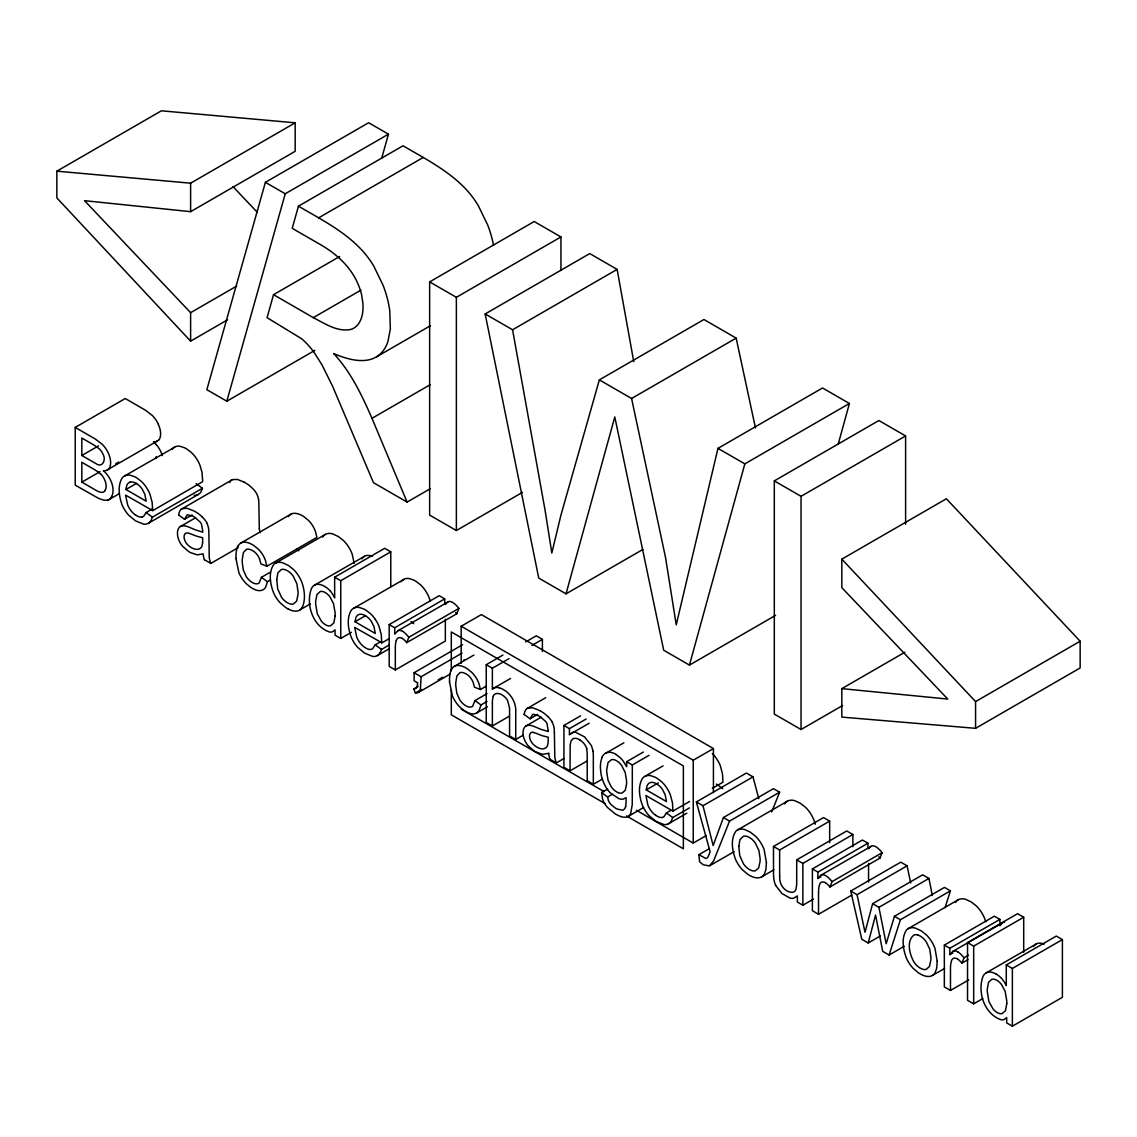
<?xml version="1.0" encoding="UTF-8"?>
<svg xmlns="http://www.w3.org/2000/svg" width="1137" height="1137" viewBox="0 0 1137 1137"><rect width="100%" height="100%" fill="white"/><g stroke="black" fill="none" stroke-linecap="round" stroke-linejoin="round"><path stroke-width="1.5" d="M607.698 789.021L601.644 792.532L602.539 798.97A12.464 7.192 60 0 0 604.557 803.461L605.495 804.897A18.775 10.844 60 0 0 607.641 807.611L615.16 813.822A39.411 22.754 60 0 0 617.292 815.044L620.987 816.608M202.699 530.78L201.547 524.328A5.642 3.255 60 0 0 200.965 523.233A9.494 5.486 60 0 0 199.998 521.869L194.541 517.136A31.211 18.021 60 0 0 192.92 516.226L187.847 514.805A7.561 4.363 60 0 0 187.079 515.047L184.521 519.296L178.523 514.89M202.656 480.866L202.016 472.466L200.084 465.545A21.39 12.351 60 0 0 198.065 461.238L196.246 458.239A20.907 12.066 60 0 0 191.272 452.412L187.093 449.214A29.818 17.226 60 0 0 184.365 447.708L180.172 446.301A21.319 12.308 60 0 0 175.851 446.543L123.961 476.332A21.859 12.621 60 0 0 121.901 478.364C117.566 486.21 119.001 496.116 121.872 504.26A21.262 12.28 60 0 0 123.905 508.537A21.688 12.521 60 0 0 125.127 510.57A21.063 12.166 60 0 0 128.609 515.118L135.53 520.874L143.518 524.129A19.826 11.455 60 0 0 146.872 523.915A20.537 11.853 60 0 0 150.937 520.703L152.429 517.15L202.457 488.27L196.118 483.694M202.684 531.377L202.67 532.173L195.194 529.771A162.122 93.604 60 0 1 191.712 528.293L189.239 527.255A44.911 25.924 60 0 0 186.255 526.189A21.233 12.265 60 0 0 181.835 525.962M548.219 731.006L547.082 723.828A5.642 3.255 60 0 0 546.499 722.72A9.494 5.486 60 0 0 545.533 721.355L540.075 716.623A31.211 18.021 60 0 0 538.455 715.713L533.367 714.292A7.561 4.363 60 0 0 532.613 714.548L530.055 718.783L524.058 714.377M152.614 510.271L152.187 502.568L150.041 494.424A21.39 12.351 60 0 0 148.037 490.118L146.218 487.133A20.907 12.066 60 0 0 141.244 481.292L137.065 478.094A29.818 17.226 60 0 0 134.337 476.588L130.13 475.195A21.319 12.308 60 0 0 125.823 475.437L124.558 475.977M381.719 642.547L381.293 634.83L379.147 626.7A21.39 12.351 60 0 0 377.143 622.394L375.324 619.395M548.205 731.489L540.729 729.258A162.122 93.604 60 0 1 537.247 727.779L534.774 726.742A44.911 25.924 60 0 0 531.789 725.676A21.233 12.265 60 0 0 527.369 725.449A14.468 8.357 60 0 0 523.077 733.962L523.191 735.255A13.317 7.689 60 0 0 525.45 741.779L526.204 743.086A13.644 7.874 60 0 0 527.98 745.588L533.921 750.861A32.049 18.505 60 0 0 535.825 751.998L542.534 754.328L548.702 753.348M381.719 642.689L354.701 627.397L356.72 637.09A14.554 8.4 60 0 0 358.07 639.889L358.851 641.211A13.957 8.058 60 0 0 363.47 646.456L364.536 647.223A14.099 8.144 60 0 0 371.159 649.398A11.981 6.921 60 0 0 372.808 648.488L375.196 644.85L379.744 642.234M135.431 514.962L134.365 514.166A13.957 8.058 60 0 1 129.746 508.935L128.964 507.628A14.554 8.4 60 0 1 127.628 504.814L125.596 495.121L152.614 510.556M202.642 481.676L152.6 510.712M655.736 815.357L654.67 814.575A13.957 8.058 60 0 1 650.051 809.331L649.284 808.023A14.554 8.4 60 0 1 647.934 805.209L645.901 795.516L672.905 811.107L672.493 802.964L670.361 794.82A21.39 12.351 60 0 0 668.343 790.513L666.524 787.529A20.907 12.066 60 0 0 661.549 781.688L657.371 778.49A29.818 17.226 60 0 0 654.642 776.983L650.449 775.59A21.319 12.308 60 0 0 646.129 775.832L644.267 776.727A21.859 12.621 60 0 0 642.206 778.76C637.871 786.619 639.307 796.511 642.178 804.655A21.262 12.28 60 0 0 644.21 808.933A21.688 12.521 60 0 0 645.432 810.965A21.063 12.166 60 0 0 648.914 815.513L655.836 821.269L663.823 824.524A19.826 11.455 60 0 0 667.192 824.311M129.86 482.244A13.601 7.845 60 0 1 134.209 482.443L135.204 482.884A17.069 9.849 60 0 1 136.81 483.779L138.458 484.973A12.877 7.433 60 0 1 142.267 489.208L144.882 494.424L146.161 501.161L125.937 489.493L126.69 485.556A14.44 8.343 60 0 1 129.121 482.571A14.895 8.599 60 0 1 129.86 482.244M355.042 621.754L355.796 617.832A14.44 8.343 60 0 1 358.226 614.847A14.895 8.599 60 0 1 358.965 614.52A13.601 7.845 60 0 1 363.3 614.719L364.295 615.145A17.069 9.849 60 0 1 365.915 616.041L367.564 617.235A12.877 7.433 60 0 1 371.373 621.484L373.988 626.7L375.267 633.437L355.042 621.754L365.645 615.629M646.242 789.888L647.01 785.965A14.44 8.343 60 0 1 649.426 782.981A14.895 8.599 60 0 1 650.179 782.654A13.601 7.845 60 0 1 654.514 782.839L655.509 783.279A17.069 9.849 60 0 1 657.115 784.175L658.764 785.369A12.877 7.433 60 0 1 662.573 789.604L665.188 794.82L666.467 801.557L646.242 789.888L658.366 782.881M270.521 572.067L261.425 577.326L259.208 582.855A10.702 6.182 60 0 1 258.355 583.423A11.981 6.907 60 0 1 253.636 583.167L252.769 582.755A16.43 9.48 60 0 1 251.22 581.803L249.671 580.595A12.422 7.177 60 0 1 246.132 576.402L243.318 569.978L242.266 562.673A49.488 28.567 60 0 1 242.238 559.589L243.361 552.625L246.274 549.484A12.99 7.504 60 0 1 249.927 549.441L252.656 550.649A11.299 6.524 60 0 1 259.62 558.992M487.077 693.598L474.939 700.591L472.722 706.134A10.702 6.182 60 0 1 471.869 706.702A11.981 6.907 60 0 1 467.151 706.432L466.284 706.02A16.43 9.48 60 0 1 464.735 705.082L463.185 703.874A12.422 7.177 60 0 1 459.646 699.681L456.832 693.243L455.795 685.938A49.488 28.567 60 0 1 455.752 682.868L456.875 675.89L459.789 672.763A12.99 7.504 60 0 1 463.455 672.72L466.184 673.914A11.299 6.524 60 0 1 473.134 682.257L474.427 687.146L480.397 689.534L486.465 686.023M270.492 579.969L267.465 581.718L265.703 587.118A20.025 11.555 60 0 1 262.903 589.847A20.168 11.64 60 0 1 255.91 590.018L253.125 588.781A29.789 17.197 60 0 1 250.581 587.232L246.445 583.864A20.58 11.882 60 0 1 241.612 577.852L240.433 575.862A20.438 11.796 60 0 1 238.898 572.693L235.927 558.466M487.048 701.486L480.979 704.983L479.217 710.398A20.025 11.555 60 0 1 476.417 713.112A20.168 11.64 60 0 1 469.439 713.283L466.639 712.046A29.789 17.197 60 0 1 464.095 710.511L459.959 707.129A20.58 11.882 60 0 1 455.127 701.131L453.947 699.127A20.438 11.796 60 0 1 452.412 695.972L449.456 681.731M625.648 806.545L626.018 802.821A101.69 58.712 60 0 0 626.089 800.135L626.089 797.705L623.374 799.027A17.169 9.906 60 0 1 618.94 798.714L610.171 792.802A18.05 10.418 60 0 1 606.149 787.557L604.5 784.487A27.871 16.089 60 0 1 600.99 773.714L600.421 768.285A34.664 20.011 60 0 1 602.24 757.185M838.14 444.425L849.41 403.493L822.534 387.987L717.973 448.362L676.231 624.853L665.586 557.77L631.589 398.49L599.355 379.886L560.925 515.175L551.829 553.037L545.106 510.428L512.574 329.773L485.158 313.954L589.733 253.579L617.135 269.398L633.75 361.665M910.694 882.994L907.099 865.826L900.76 862.159L850.718 891.053L861.803 939.261L868.213 942.971L875.547 915.029L882.71 951.342L889.091 955.023L904.256 946.268M932.34 895.572L928.957 878.446L922.647 874.808L872.619 903.688L865.001 932.297L857.071 894.705L850.718 891.053M485.158 313.954L538.739 578.079L566.027 593.827L614.79 416.952L663.695 650.222L689.448 665.102L744.834 463.868L849.41 403.493M226.817 401.205L285.231 193.773L388.47 134.166L368.63 122.725L265.39 182.318L206.849 389.678L226.817 401.205L314.878 350.367M339.665 256.507L273.534 294.682L267.067 317.678L301.717 338.798A57.234 33.044 60 0 1 313.883 352.072L322.027 364.906L332.629 386.353L373.49 482.685L407.103 502.085L430.17 488.768M493.543 245.464A80.073 46.233 60 0 0 487.773 225.183L478.307 205.641A61.1 35.275 60 0 0 467.719 191.13C449.939 171.303 425.664 159.038 403.038 145.792L298.462 206.167L292.223 228.324L319.767 244.228C336.04 253.452 350.836 266.683 358.112 284.264A40.705 23.493 60 0 1 361.566 294.639L362.859 302.925A52.487 30.301 60 0 1 363.001 308.454A46.475 26.833 60 0 1 358.922 323.192L357.658 324.884A40.634 23.465 60 0 1 351.049 329.375C337.462 332.345 324.827 323.505 313.3 317.649L273.534 294.682M381.762 157.972L388.47 134.166M202.457 488.27L200.979 491.824A20.537 11.853 60 0 1 196.914 495.036A19.826 11.455 60 0 1 194.143 495.291M389.11 645.049L381.535 649.426L380.056 652.979M689.42 807.924L672.734 817.546L671.256 821.099A20.537 11.853 60 0 1 667.192 824.325M945.046 907.653L950.447 890.854L944.477 887.4L894.449 916.294L886.164 943.753L878.929 907.326L872.619 903.688M417.137 686.364L416.782 687.317A8.371 4.832 60 0 1 413.683 688.908L415.403 692.959L421.472 689.463M889.091 955.023L900.419 919.734L950.447 890.854M420.335 690.088L421.102 676.757L462.034 653.121M493.273 696.256L492.563 699.312A37.805 21.83 60 0 0 492.378 703.107M771.71 811.96L779.584 792.205L773.444 788.666L723.416 817.546L713.155 845.53L702.993 805.749L696.37 801.94L746.398 773.046L753.021 776.869L758.777 798.714M402.242 638.44A12.521 7.234 60 0 1 406.719 642.661L408.851 637.274L458.879 608.394A17.396 10.034 60 0 0 452.583 602.354A9.821 5.671 60 0 0 448.632 601.601L397.694 630.864L394.695 634.105L394.695 627.766L444.723 598.886L444.723 603.633M406.733 642.632L456.761 613.753L458.879 608.394M825.462 882.781A12.521 7.234 60 0 1 829.925 887.002L832.071 881.616L882.099 852.736A17.396 10.034 60 0 0 875.803 846.695A9.821 5.671 60 0 0 871.852 845.942L820.914 875.206L817.915 878.446L817.915 872.107L867.943 843.228L867.943 847.975M829.953 886.974L879.981 858.094L882.099 852.736M152.159 509.078L146.09 512.588L143.703 516.226A11.981 6.921 60 0 1 142.011 517.008M670.944 810.354L666.396 812.983L664.008 816.622A11.981 6.921 60 0 1 662.317 817.418M779.584 792.205L729.556 821.099L714.036 859.87A98.834 57.063 60 0 1 713.396 861.235L709.36 865.911L703.533 864.859A17.822 10.29 60 0 1 699.596 861.675L698.9 854.669L709.516 848.543M237.86 546.428L238.116 545.945A19.372 11.185 60 0 1 243.759 542.164A25.156 14.525 60 0 1 251.845 544.353A30.486 17.595 60 0 1 253.864 545.561L258.383 549.214A17.922 10.347 60 0 1 265.461 560.427L266.882 566.254L316.91 537.375L315.475 531.548A17.922 10.347 60 0 0 308.411 520.32L303.892 516.681A30.486 17.595 60 0 0 301.873 515.473A25.156 14.525 60 0 0 293.787 513.313A19.372 11.185 60 0 0 288.414 516.61M451.375 669.707L451.631 669.224A19.372 11.185 60 0 1 457.273 665.443A25.156 14.525 60 0 1 465.36 667.632A30.486 17.595 60 0 1 467.378 668.84L471.898 672.479A17.922 10.347 60 0 1 478.99 683.707L480.397 689.534M302.257 607.414C305.682 599.796 304.645 590.714 302.115 582.968A21.717 12.535 60 0 0 299.628 577.582L298.391 575.549A21.774 12.564 60 0 0 293.431 569.424L288.329 565.43L282.658 562.787A22.982 13.274 60 0 0 276.021 562.943A20.125 11.626 60 0 0 273.576 564.705C268.275 572.92 270.251 583.992 273.52 592.647A20.509 11.839 60 0 0 275.111 595.859L276.334 597.877A21.418 12.365 60 0 0 280.541 603.207L285.558 607.428A31.097 17.965 60 0 0 288.002 608.92M322.638 537.133L323.604 535.825A20.125 11.626 60 0 1 326.049 534.063A22.982 13.274 60 0 1 332.686 533.893L338.371 536.55L343.459 540.544A21.774 12.564 60 0 1 348.419 546.655L349.656 548.688A21.717 12.535 60 0 1 352.143 554.089L354.218 563.369M784.701 803.902L785.667 802.594A20.125 11.626 60 0 1 788.112 800.832A22.982 13.274 60 0 1 794.749 800.661L800.42 803.319L805.522 807.313A21.774 12.564 60 0 1 810.482 813.424L811.704 815.456A21.717 12.535 60 0 1 814.206 820.857L815.272 824.24M955.492 902.508L956.459 901.2A20.125 11.626 60 0 1 958.903 899.438A22.982 13.274 60 0 1 965.54 899.268L971.211 901.925L976.299 905.919A21.774 12.564 60 0 1 981.274 912.03L982.496 914.063A21.717 12.535 60 0 1 984.997 919.463L985.736 921.709M999.892 925.745L999.892 919.407L949.864 948.286L949.864 954.625L952.849 951.385L1003.8 922.135M445.249 604.458L447.722 601.985M868.469 848.799L870.942 846.326M1000.418 924.978L1001.185 923.997M586.123 719.025L569.438 728.646L569.438 734.601L572.281 732.612A17.282 9.977 60 0 1 575.819 732.356L584.489 736.819L591.098 745.133A16.984 9.807 60 0 1 592.917 751.045M1001.427 923.713L1002.166 923.002M181.209 509.262L232.573 479.558L237.576 479.473L244.313 482.23M231.252 480.368L232.005 479.828M526.744 708.749L545.703 697.706M407.103 502.085L371.984 418.331C361.936 395.349 350.978 372.126 333.681 353.593C348.718 359.988 370.634 366.356 382.757 351.29A68.746 39.696 60 0 0 387.916 341.654L390.361 328.934L389.764 310.799A80.073 46.233 60 0 0 383.197 285.558L373.746 266.015A61.1 35.275 60 0 0 363.144 251.504C345.364 231.678 321.089 219.413 298.462 206.167M509.049 658.621L492.378 668.243L492.378 688.965L495.277 687.601A18.618 10.759 60 0 1 499.342 687.8M174.586 447.097L173.989 447.452A21.859 12.621 60 0 0 171.929 449.47M430.312 601.203L429.175 597.82A21.39 12.351 60 0 0 427.171 593.5L425.352 590.515A20.907 12.066 60 0 0 420.377 584.674L416.199 581.49A29.818 17.226 60 0 0 413.47 579.984L409.263 578.577A21.319 12.308 60 0 0 404.957 578.818L353.067 608.608A21.859 12.621 60 0 0 351.006 610.626C346.671 618.485 348.107 628.391 350.978 636.521A21.262 12.28 60 0 0 353.01 640.813A21.688 12.521 60 0 0 354.218 642.831A21.063 12.166 60 0 0 357.714 647.394L364.636 653.15L372.623 656.404A19.826 11.455 60 0 0 375.977 656.177A20.537 11.853 60 0 0 380.042 652.965M403.692 579.358L403.095 579.728A21.859 12.621 60 0 0 401.034 581.746M190.618 341.143L56.85 197.895L56.85 171.175L161.426 110.801L295.179 122.81L295.179 151.292L190.618 211.667L84.536 200.68L190.618 312.675L190.618 341.143L227.528 319.838M56.85 171.175L190.618 183.185L295.179 122.81M318.673 217.821L423.234 157.446M190.618 312.675L236.752 286.041M107.83 500.138L103.922 500.209L98.692 498.447L75.227 485.144L75.227 427.413L125.255 398.518L145.408 410.187L152.301 415.488A17.226 9.949 60 0 1 158.398 424.343M313.3 317.649L360.969 290.12M81.836 455.482L92.651 461.721A68.135 39.34 60 0 0 95.593 463.342C102.458 468.842 106.551 459.405 102.842 453.976A8.869 5.116 60 0 0 99.146 448.745L95.423 446.002A83.626 48.28 60 0 0 91.827 443.814L81.836 438.043L81.836 455.482L98.521 445.86M100.383 473.859L97.611 471.642A54.05 31.211 60 0 0 93.405 468.984L81.836 462.304L81.836 482.145L100.028 471.642M522.494 492.349L456.363 530.524L429.644 515.089L429.644 281.891L534.205 221.516L560.939 236.951L560.939 270.521M115.69 463.782L118.717 462.034M107.262 469.922L157.29 441.028M429.644 281.891L456.363 297.325L560.939 236.951M125.937 489.493L136.554 483.367M108.868 499.697L119.484 493.572M376.66 356.776L430.482 325.694M148.307 523.304L198.335 494.424M512.574 329.773L617.135 269.398M184.521 519.296L192.11 514.919M180.485 526.488L195.635 517.733M371.984 418.331L430.411 384.59M240.689 543.159L290.717 514.265M204.404 559.717L210.814 563.426L238.102 547.664M275.339 563.284L325.367 534.39M599.355 379.886L703.931 319.511L736.165 338.115L755.451 427.938M631.589 398.49L736.165 338.115M314.494 585.157L364.522 556.277M330.483 591.354A17.439 10.062 60 0 1 334.662 597.891L334.648 577.184L384.676 548.304L390.773 551.829L390.773 586.806M334.648 577.184L340.745 580.709L390.773 551.829M299.685 610.043L310.302 603.918M330.512 591.297A17.368 10.02 60 0 0 324.656 586.422A20.935 12.095 60 0 0 316.1 584.461A20.281 11.711 60 0 0 311.41 588.653C305.469 604.33 312.846 626.416 329.488 632.001A14.923 8.613 60 0 0 332.587 631.731L335.06 629.87L335.06 635.157L340.745 638.44L351.361 632.314M445.349 619.168L445.349 641.055L395.321 669.935L389.181 666.396L389.181 624.583L439.209 595.689L444.723 598.886M381.705 642.988L389.28 638.61M377.413 655.58L389.536 648.573M461.181 663.269L461.181 626.245L481.363 614.605L713.425 748.572L713.425 792.645M417.577 682.797L414.11 680.793L414.11 672.72L462.617 644.707M566.027 593.827L642.917 549.441M413.697 688.937L418.245 686.322M842.56 705.551L801.045 729.513L774.311 714.093L774.311 480.894L878.887 420.519L905.606 435.954L905.606 524.285M454.203 666.424L473.916 655.054M438.143 679.827L442.691 677.197M418.487 692.376L450.323 673.999M509.049 716.353L492.378 725.974L486.238 722.436L486.238 664.704L502.909 655.068M525.649 641.95L536.266 635.825L542.406 639.364L542.406 651.444M531.789 645.489L542.406 639.364M774.311 480.894L801.045 496.315L905.606 435.954M492.378 688.965L510.57 678.462M476.417 713.112L487.503 706.717M530.055 718.783L537.63 714.42M526.019 725.974L541.169 717.22M493.231 696.214A11.583 6.68 60 0 1 496.826 693.527A14.312 8.257 60 0 1 501.957 694.821A16.344 9.437 60 0 1 502.838 695.403L505.183 697.322A8.982 5.188 60 0 1 507.599 700.52L509.561 708.109L509.589 735.923L515.729 739.462L523.318 735.085M841.821 688.638L947.746 699.056L841.821 587.63L841.821 559.148L946.382 498.773L1080.15 641.225L1080.15 667.945L975.574 728.32L841.821 717.106L841.821 688.638L904.867 652.24M586.735 761.193L570.063 770.829L563.924 767.29L563.924 725.463L580.595 715.841M569.438 734.601L589.151 723.217M689.448 665.102L775.576 615.373M549.938 759.218L556.348 762.913L563.924 758.535M605.666 753.319L623.858 742.816M616.098 754.641L619.168 756.787A17.524 10.119 60 0 1 623.232 761.094L626.672 766.736L626.672 761.691L643.343 752.069M586.578 748.729L587.104 752.296A41.657 24.048 60 0 1 587.204 755.295L587.218 780.735L593.343 784.274L602.439 779.03M626.672 761.691L632.328 764.959L649 755.338M601.644 792.532L607.599 796.994L612.147 794.365M644.864 776.372L663.056 765.869M461.181 626.245L693.243 760.227L713.425 748.572M628.377 816.323L643.542 807.568M672.905 811.107L689.59 801.486M712.33 788.353L722.947 782.228L722.521 774.084L720.389 765.94A21.39 12.351 60 0 0 718.371 761.634L716.552 758.635A20.907 12.066 60 0 0 712.345 753.533M668.613 823.7L686.805 813.197M702.993 805.749L753.021 776.869M636.379 810.255L693.243 843.086L706.219 835.596M737.401 830.053L787.429 801.159M975.574 728.32L975.574 701.6L1080.15 641.225M709.858 865.669L734.118 851.67M775.704 885.552A16.956 9.792 60 0 1 773.856 878.915L773.771 878.588A48.365 27.928 60 0 1 773.515 873.486L773.487 846.454L823.515 817.574L829.655 821.113L829.655 842.645M773.487 846.454L779.627 849.993L829.655 821.113M761.747 876.812L773.885 869.805M779.641 875.76A75.682 43.689 60 0 0 779.712 877.892C779.556 884.799 784.985 892.346 792.276 892.332A11.398 6.58 60 0 0 795.857 889.603L796.611 885.311A48.294 27.885 60 0 0 796.696 882.269L796.71 859.856L846.738 830.976L852.878 834.515L852.878 846.724M796.71 859.856L802.85 863.409L852.878 834.515M851.883 895.032L818.526 914.29L812.386 910.737L812.386 868.924L862.429 840.03L867.943 843.228M817.915 878.446L820.957 876.698M775.747 885.552L782.014 893.597L790.101 898.131A17.68 10.205 60 0 0 793.754 898.159L797.35 895.913L797.35 902.053L802.85 905.223L813.452 899.097M857.071 894.705L907.099 865.826M878.929 907.326L928.957 878.446M868.213 942.971L880.351 935.964M908.193 928.659L958.221 899.765M968.667 979.952L950.475 990.455L944.335 986.916L944.335 945.103L994.363 916.209L999.892 919.407M982.766 998.599L973.67 1003.843L967.53 1000.304L967.53 942.573L1017.558 913.693L1023.698 917.232L1023.698 952.223M949.864 954.625L952.891 952.877M967.53 942.573L973.67 946.126L1023.698 917.232M932.539 975.418L944.662 968.411M968.568 955.165L964.02 957.795L961.902 963.153L967.971 959.656M986.106 972.917L1036.134 944.037M996.282 974.182A17.368 10.02 60 0 1 1002.123 979.056A17.439 10.062 60 0 1 1006.288 985.651L1006.273 964.943L1056.301 936.064L1062.399 939.588L1062.399 997.305L1012.371 1026.199L1006.671 1022.902L1006.671 1017.629L1004.213 1019.491A14.923 8.613 60 0 1 1001.1 1019.761C984.443 1014.161 977.138 992.104 983.008 976.385A20.281 11.711 60 0 1 987.712 972.22A20.935 12.095 60 0 1 996.282 974.139M1006.273 964.943L1012.371 968.468L1062.399 939.588M397.694 630.864L398.604 630.495A9.821 5.671 60 0 1 402.541 631.333M820.914 875.206L821.824 874.836A9.821 5.671 60 0 1 825.76 875.675A17.396 10.034 60 0 1 832.028 881.658M952.849 951.385L953.772 951.015A9.821 5.671 60 0 1 957.709 951.854M181.977 508.708L187.079 508.253L194.271 511.11A43.22 24.957 60 0 1 199.06 514.166L202.4 517.051M527.511 708.209L532.613 707.74L539.805 710.611M353.664 608.252L354.929 607.698A21.319 12.308 60 0 1 359.235 607.456L363.442 608.863A29.818 17.226 60 0 1 366.171 610.37L370.349 613.568A20.907 12.066 60 0 1 375.324 619.395M533.026 732.455L534.617 732.811A56.011 32.333 60 0 1 538.171 734.118A111.44 64.34 60 0 0 542.719 735.838L548.205 737.217L548.205 739.817A37.393 21.589 60 0 1 548.105 742.475L547.437 745.829A9.835 5.685 60 0 1 547.039 746.625C543.102 751.713 535.683 747.18 532.443 743.442A7.76 4.477 60 0 1 529.529 735.753A7.76 4.477 60 0 1 533.082 732.285M499.342 687.8C509.802 691.14 516.653 702.097 515.729 712.956L515.729 739.462M918.056 935.097L919.137 935.524A16.572 9.565 60 0 1 920.828 936.462L921.908 937.215A13.388 7.732 60 0 1 926.229 941.806L929.711 949.097L930.89 957.056A43.064 24.858 60 0 1 930.848 959.983L929.469 966.507L926.257 969.335A13.274 7.661 60 0 1 922.448 969.15L920.828 968.44A16.543 9.551 60 0 1 919.137 967.416L918.056 966.606A13.346 7.703 60 0 1 914.233 962.414C909.628 954.881 905.891 940.782 914.233 934.884A13.388 7.732 60 0 1 918.056 935.097M266.882 566.254L260.913 563.881L259.534 559.006M618.187 792.617L617.164 792.148A15.051 8.684 60 0 1 615.6 791.196L615.089 790.826A12.393 7.163 60 0 1 611.052 786.506L608.053 780.323L606.76 772.35A45.352 26.179 60 0 1 606.732 769.408L608.068 762.486L611.493 759.672A12.081 6.978 60 0 1 615.529 760.241L616.027 760.482A13.957 8.058 60 0 1 617.562 761.42A12.422 7.177 60 0 1 621.683 765.585L625.208 772.478L626.586 781.105A43.391 25.057 60 0 1 626.558 783.962L625.251 790.3L622.223 792.958A12.507 7.22 60 0 1 618.187 792.617M265.39 182.318L285.231 193.773M717.973 448.362L744.834 463.868M75.227 427.413L95.38 439.067L102.273 444.368A17.226 9.949 60 0 1 108.37 453.222A17.069 9.863 60 0 1 108.981 468.742A17.993 10.389 60 0 1 103.538 470.704M486.238 664.704L492.378 668.243M389.181 624.583L394.695 627.766M563.924 725.463L569.438 728.646M723.416 817.546L729.556 821.099M812.386 868.924L817.915 872.107M894.449 916.294L900.419 919.734M944.335 945.103L949.864 948.286M414.11 672.72L421.102 676.757M81.836 482.145L95.764 490.175A40.861 23.593 60 0 0 98.237 491.44L98.621 491.596A15.833 9.139 60 0 0 102.429 492.349A10.489 6.055 60 0 0 105.116 490.502M461.181 709.104L604.117 791.622M604.983 803.532L451.304 714.818L451.304 690.131M626.501 815.954L683.365 848.785L683.365 765.94L451.304 631.959L451.304 670.745M413.697 623.644L410.997 621.612M716.424 784.104L722.777 788.666M666.396 812.983L672.734 817.546M375.196 644.85L381.535 649.426M146.09 512.588L152.429 517.15M474.939 700.591L480.979 704.983M261.425 577.326L267.465 581.718M698.9 854.669L705.679 858.421A7.987 4.605 60 0 0 707.598 857.497A5.699 3.283 60 0 0 707.854 857.156L708.038 856.843A43.391 25.057 60 0 0 708.82 855.081L710.113 851.769L696.37 801.94M153.594 441.895L156.224 444.595M103.566 470.789L106.196 473.475A17.282 9.977 60 0 1 113.032 489.606A20.978 12.109 60 0 1 111.696 496.571M547.92 716.537L544.595 713.681A43.22 24.957 60 0 0 539.805 710.625M233 186.653L257.388 212.392M841.821 559.148L975.574 701.6M258.596 499.726L258.696 500.564A49.559 28.61 60 0 1 258.866 504.245L259.293 528.62M607.599 796.994L608.309 800.164A6.651 3.837 60 0 0 609.674 802.85A10.546 6.083 60 0 0 611.28 804.797L615.444 808.123A27.444 15.847 60 0 0 616.965 808.976L622.507 810.24A12.18 7.035 60 0 0 625.62 806.517M779.641 875.76L779.627 849.993M554.387 732.626L554.799 757A19.428 11.214 60 0 0 556.348 762.913M1012.371 968.468L1012.371 1026.199M973.67 946.126L973.67 1003.843M950.475 990.455L950.475 968.568A34.124 19.699 60 0 1 951.47 960.85A8.968 5.173 60 0 1 957.397 958.832M868.554 863.509L868.554 882.028M818.526 892.389L818.526 914.29M802.85 863.409L802.85 905.223M801.045 496.315L801.045 729.513M693.243 760.227L693.243 843.086M632.328 764.959L632.271 804.541L630.609 813.964A18.363 10.603 60 0 1 625.137 817.205A22.37 12.919 60 0 1 620.987 816.593M593.343 784.274L593.329 756.276A53.695 30.997 60 0 0 593.173 752.737L593.088 752.054A12.592 7.263 60 0 0 592.931 751.06M570.063 770.829L570.163 745.218L570.959 741.097L572.906 738.723A14.298 8.257 60 0 1 579.188 739.476A16.486 9.522 60 0 1 579.984 739.945M492.378 703.092L492.378 725.974M456.363 297.325L456.363 530.524M395.321 669.935L395.321 648.047A34.124 19.699 60 0 1 396.301 640.33M340.745 580.709L340.745 638.44M190.618 183.185L190.618 211.667M1044.121 944.165A20.935 12.095 60 0 0 1037.754 943.326A20.281 11.711 60 0 0 1033.547 946.609M1003.786 922.121A9.821 5.671 60 0 1 1004.483 922.036M957.397 958.96A12.521 7.234 60 0 1 961.874 963.181M957.709 951.754A17.396 10.034 60 0 1 963.977 957.837M878.858 856.772A12.521 7.234 60 0 1 879.953 858.122M818.555 892.403A34.124 19.699 60 0 1 819.521 884.685A8.968 5.173 60 0 1 825.448 882.653M662.359 817.531A14.099 8.144 60 0 1 655.751 815.257M602.113 757.057A21.376 12.351 60 0 1 616.098 754.371M579.984 740.159A10.062 5.813 60 0 1 586.863 748.729M549.896 759.203A18.704 10.801 60 0 1 548.745 753.362M554.373 732.612A49.559 28.61 60 0 0 554.216 728.945L554.103 728.106A13.957 8.058 60 0 0 552.227 722.166M547.892 716.637A14.809 8.556 60 0 1 552.269 722.123M524.143 714.448A21.688 12.521 60 0 1 526.658 708.635M449.584 681.802A37.208 21.475 60 0 1 451.261 669.579M464.408 660.043A8.371 4.832 60 0 1 463.711 660.028M417.563 682.783A20.622 11.91 60 0 1 417.165 686.393M420.463 690.244A12.72 7.348 60 0 1 415.389 692.902M455.639 612.431A12.521 7.234 60 0 1 456.747 613.781M396.387 640.401A8.968 5.173 60 0 1 402.228 638.312M402.555 631.234A17.396 10.034 60 0 1 408.808 637.317M372.495 556.405A20.935 12.095 60 0 0 366.128 555.581A20.281 11.711 60 0 0 361.936 558.85M288.002 608.92A25.412 14.667 60 0 0 296.672 611.081A21.361 12.336 60 0 0 302.286 607.442M298.733 550.805A12.422 7.177 60 0 1 296.97 548.702M236.07 558.523A37.208 21.475 60 0 1 237.732 546.3M260.202 532.642A19.428 11.214 60 0 1 259.293 528.62M258.554 499.712A13.957 8.058 60 0 0 256.735 493.785A14.809 8.556 60 0 0 252.4 488.27L249.088 485.3A43.22 24.957 60 0 0 244.313 482.244M229.631 482.6A21.688 12.521 60 0 1 231.166 480.255M204.376 559.717A18.704 10.801 60 0 1 203.21 553.875L197.014 554.842L190.291 552.511A32.049 18.505 60 0 1 188.401 551.374L182.446 546.087A13.644 7.874 60 0 1 180.669 543.6L179.916 542.292A13.317 7.689 60 0 1 177.656 535.754L177.514 534.447A14.468 8.357 60 0 1 181.806 525.891M210.814 563.426A19.428 11.214 60 0 1 209.251 557.5L208.853 533.139A49.559 28.61 60 0 0 208.682 529.458L208.568 528.606A13.957 8.058 60 0 0 206.692 522.679M202.358 517.15A14.809 8.556 60 0 1 206.735 522.636M178.608 514.962A21.688 12.521 60 0 1 181.124 509.134M142.054 517.122A14.099 8.144 60 0 1 135.445 514.862M156.266 444.51A17.282 9.977 60 0 1 162.278 455.624M158.924 439.763A17.993 10.389 60 0 1 153.566 441.81M158.341 424.357A17.069 9.863 60 0 1 159.009 439.863M156.153 456.562A11.924 6.879 60 0 1 156.153 458.04M111.597 496.471A18.377 10.617 60 0 1 107.873 500.237M100.454 473.66A11.924 6.879 60 0 1 105.016 490.388M766.423 862.699L765.897 869.606L764.32 874.182A21.361 12.336 60 0 1 758.72 877.821A25.412 14.667 60 0 1 750.065 875.689A31.097 17.965 60 0 1 747.62 874.197L742.603 869.976A21.418 12.365 60 0 1 738.396 864.646L737.174 862.628A20.509 11.839 60 0 1 735.582 859.416C732.313 850.76 730.338 839.689 735.639 831.474A20.125 11.626 60 0 1 738.084 829.712A22.982 13.274 60 0 1 744.721 829.541L750.392 832.199L755.48 836.207A21.774 12.564 60 0 1 760.454 842.318L761.676 844.35A21.717 12.535 60 0 1 764.178 849.737L766.423 862.699M937.215 961.305L936.689 968.212L935.111 972.789A21.361 12.336 60 0 1 929.512 976.427A25.412 14.667 60 0 1 920.856 974.281A31.097 17.965 60 0 1 918.412 972.803L913.381 968.582A21.418 12.365 60 0 1 909.188 963.252L907.966 961.234A20.509 11.839 60 0 1 906.374 958.022C903.105 949.367 901.129 938.295 906.416 930.08A20.125 11.626 60 0 1 908.875 928.318A22.982 13.274 60 0 1 915.512 928.147L921.183 930.805L926.271 934.799A21.774 12.564 60 0 1 931.246 940.91L932.468 942.957A21.717 12.535 60 0 1 934.969 948.343L937.215 961.305M276.746 579.586L277.698 588.881L281.393 597.039A13.346 7.703 60 0 0 285.202 601.246L286.282 602.042A16.543 9.551 60 0 0 287.974 603.065L289.608 603.775A13.274 7.661 60 0 0 293.403 603.96L296.615 601.132L298.008 594.608A43.064 24.858 60 0 0 298.036 591.681L296.856 583.722L293.374 576.445A13.388 7.732 60 0 0 289.068 571.84L287.974 571.087A16.572 9.565 60 0 0 286.282 570.163L285.202 569.722A13.388 7.732 60 0 0 281.393 569.509L277.925 572.792L276.746 579.586M738.808 846.354L739.761 855.649L743.456 863.807A13.346 7.703 60 0 0 747.265 868.014L748.345 868.81A16.543 9.551 60 0 0 750.036 869.833L751.656 870.544A13.274 7.661 60 0 0 755.465 870.729L758.677 867.901L760.07 861.377A43.064 24.858 60 0 0 760.099 858.449L758.919 850.49L755.437 843.213A13.388 7.732 60 0 0 751.116 838.609L750.036 837.855A16.572 9.565 60 0 0 748.345 836.931L747.265 836.491A13.388 7.732 60 0 0 743.442 836.263L739.988 839.561L738.808 846.354M335.145 615.884L333.823 622.991L330.469 625.819A11.825 6.822 60 0 1 326.49 625.265A13.232 7.646 60 0 1 325.011 624.455A11.668 6.737 60 0 1 321.345 621.1L317.294 613.795L315.66 604.074A48.223 27.842 60 0 1 315.688 601.089L316.953 594.509L320.236 591.524A11.555 6.68 60 0 1 323.747 591.851L324.727 592.306A13.758 7.945 60 0 1 326.262 593.244A11.924 6.893 60 0 1 329.957 596.868L333.539 603.69L335.117 612.829A48.877 28.226 60 0 1 335.145 615.884M1006.771 1003.644L1005.449 1010.75L1002.095 1013.579A11.825 6.822 60 0 1 998.115 1013.024A13.232 7.646 60 0 1 996.637 1012.214A11.668 6.737 60 0 1 992.971 1008.86L988.92 1001.555L987.286 991.834A48.223 27.842 60 0 1 987.314 988.849L988.565 982.269L991.862 979.284A11.555 6.68 60 0 1 995.372 979.611L996.353 980.066A13.758 7.945 60 0 1 997.888 980.989A11.924 6.893 60 0 1 1001.583 984.628L1005.165 991.45L1006.728 1000.588A48.877 28.226 60 0 1 1006.771 1003.644M202.571 542.974L201.903 546.343A9.835 5.685 60 0 1 201.505 547.124C197.568 552.227 190.149 547.679 186.909 543.941A7.76 4.477 60 0 1 185.871 542.52A7.689 4.449 60 0 1 187.477 532.912L189.083 533.324A56.011 32.333 60 0 1 192.636 534.632A111.44 64.34 60 0 0 197.184 536.351L202.67 537.73L202.67 540.331A37.393 21.589 60 0 1 202.571 542.974"/></g></svg>
